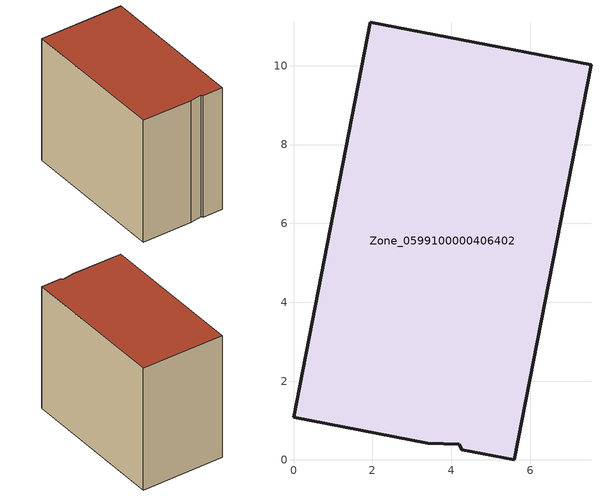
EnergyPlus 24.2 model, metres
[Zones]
Zone_0599100000406402
 floor ground (C_G): 4.21,0.4 3.4,0.43 0,1.09 1.95,11.11 7.55,10.03 5.6,0 4.26,0.26 z0
 wall outside (C_F): 7.55,10.03 1.95,11.11 0,1.09 3.4,0.43 4.21,0.4 4.26,0.26 5.6,0 7.55,10.03 z0:8.71
 roof outside (C_R): 3.4,0.43 4.21,0.4 4.26,0.26 5.6,0 7.55,10.03 1.95,11.11 0,1.09 z8.71
[BUILDING]
Pand.0599100000406402: North Axis=0; Terrain=City; Loads Convergence Tolerance Value=0.04; Temperature Convergence Tolerance Value=0.4; Solar Distribution=FullExterior; Maximum Number of Warmup Days=25; Minimum Number of Warmup Days=1
[Site:Location]
Rotterdam.The.Hague.AP_ZH_NLD Design_Conditions: Latitude=51.96; Longitude=4.45; Time Zone=1; Elevation=-4.5
[SITE:GROUNDTEMPERATURE:BUILDINGSURFACE]
18, 18, 18, 18, 18, 18, 18, 18, 18, 18, 18, 18
[MATERIAL] Thermal Absorptance=0.9; Solar Absorptance=0.7; Visible Absorptance=0.7
Name | Roughness | Thickness | Conductivity | Density | Specific Heat
G.TI.1992-2005 | MediumSmooth | 0.15 | 0.06 | 540 | 1210
F.TI.1992-2005 | Rough | 0.3 | 0.12 | 1920 | 840
R.TI.1992-2005 | MediumRough | 0.2 | 0.08 | 1500 | 1000
[CONSTRUCTION]
C_G: G.TI.1992-2005
C_F: F.TI.1992-2005
C_R: R.TI.1992-2005
[ZONE]
Zone_0599100000406402: Type=1; Multiplier=1; Ceiling Height=Autocalculate; Volume=Autocalculate; Floor Area=autocalculate; Part of Total Floor Area=Yes
[ZONEINFILTRATION:DESIGNFLOWRATE]
Infil_Zone_0599100000406402: Zone or ZoneList or Space or SpaceList=Zone_0599100000406402; Schedule=AlwaysOn; Design Flow Rate Calculation Method=Flow/Area; Flow Rate per Floor Area=0.0015; Constant Term Coefficient=1; Temperature Term Coefficient=0; Velocity Term Coefficient=0; Velocity Squared Term Coefficient=0
[HVACTEMPLATE:ZONE:IDEALLOADSAIRSYSTEM]
Zone_0599100000406402: Maximum Heating Supply Air Temperature=50; Minimum Cooling Supply Air Temperature=13; Maximum Heating Supply Air Humidity Ratio=0.0156; Minimum Cooling Supply Air Humidity Ratio=0.0077; Heating Limit=NoLimit; Cooling Limit=NoLimit; Dehumidification Control Type=ConstantSensibleHeatRatio; Cooling Sensible Heat Ratio=0.7; Dehumidification Setpoint=60; Humidification Control Type=None; Humidification Setpoint=30; Outdoor Air Method=None; Outdoor Air Flow Rate per Person=0.00944; Outdoor Air Flow Rate per Zone Floor Area=0; Outdoor Air Flow Rate per Zone=0; Demand Controlled Ventilation Type=None; Outdoor Air Economizer Type=NoEconomizer; Heat Recovery Type=None; Sensible Heat Recovery Effectiveness=0.7; Latent Heat Recovery Effectiveness=0.65
[ZONECONTROL:THERMOSTAT]
ThermostatControl_Zone_0599100000406402: Zone or ZoneList=Zone_0599100000406402; Control Type Schedule=DualSetpointControlType; Control 1=Thermostat_Zone_0599100000406402; Temperature Difference Between Cutout And Setpoint=0
[THERMOSTATSETPOINT:DUALSETPOINT]
Thermostat_Zone_0599100000406402: Heating Setpoint Temperature Schedule=HeatingSetpoint_Zone_0599100000406402; Cooling Setpoint Temperature Schedule=CoolingSetpoint_Zone_0599100000406402
[SCHEDULE:COMPACT]
HeatingSetpoint_Zone_0599100000406402: Through: 12/31, For: AllDays, Until: 24:00, 21
CoolingSetpoint_Zone_0599100000406402: Through: 12/31, For: AllDays, Until: 24:00, 24
DualSetpointControlType: Through: 12/31, For: AllDays, Until: 24:00, 4
AlwaysOn: Through: 12/31, For: AllDays, Until: 24:00, 1
